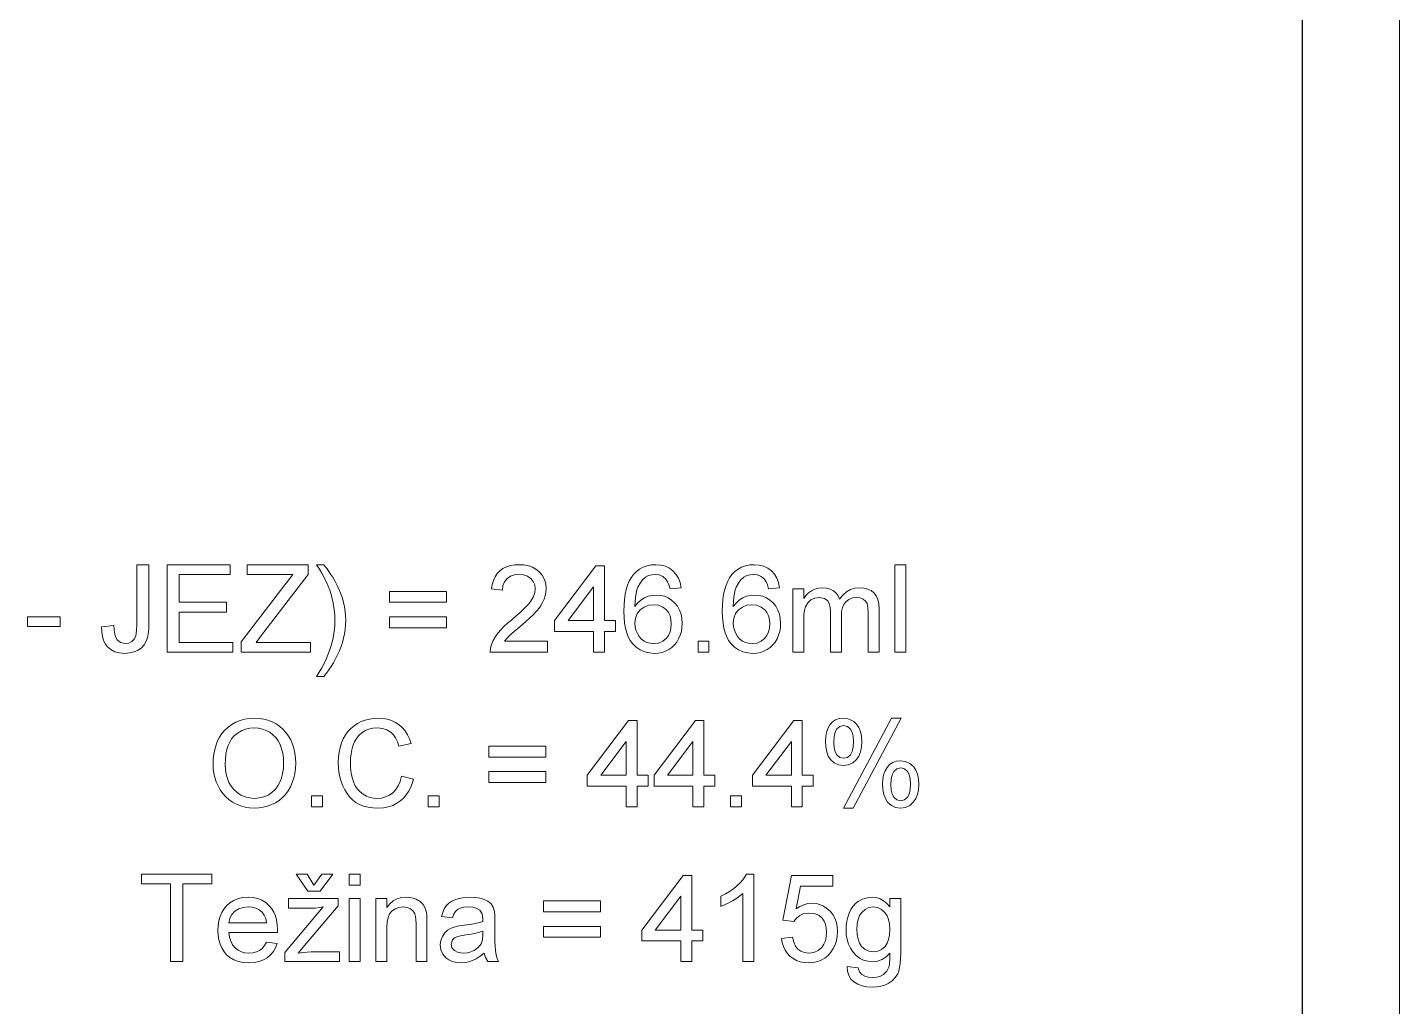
# Model space of a CAD drawing. Extents: x 0 to 297, y 0 to 562.
# Drawn here: x 226.4 to 297, y 49.7 to 100.1 of the extents above; entities that cross this region are included whole.
import ezdxf

# ---------------------------------------------------------------- set-up
doc = ezdxf.new("R2010")
doc.units = 0

msp = doc.modelspace()

# ---------------------------------------------------------------- linework, layer by layer
at = {"color": 7, "lineweight": 13}
msp.add_line((297, 0), (297, 420), dxfattribs=at)
at = {"color": 7, "lineweight": 30}
msp.add_line((292, 5), (292, 415), dxfattribs=at)
at = {"color": 7, "lineweight": 13}
for points in [[(230.22, 69.244), (230.845, 69.318), (230.862, 69.07), (230.897, 68.864), (230.948, 68.701), (231.016, 68.58), (231.197, 68.431), (231.438, 68.381), (231.622, 68.407), (231.78, 68.484), (231.901, 68.606), (231.978, 68.764), (232.008, 68.906), (232.026, 69.095), (232.032, 69.33), (232.032, 72.443), (232.657, 72.443), (232.657, 69.387), (232.649, 69.121), (232.624, 68.887), (232.582, 68.685), (232.523, 68.514), (232.415, 68.325), (232.273, 68.167), (232.096, 68.043), (231.891, 67.953), (231.662, 67.899), (231.411, 67.881), (231.136, 67.902), (230.896, 67.967), (230.69, 68.074), (230.518, 68.224), (230.407, 68.375), (230.321, 68.552), (230.262, 68.756), (230.228, 68.987)], [(233.595, 67.943), (233.595, 72.443), (236.845, 72.443), (236.845, 71.943), (234.22, 71.943), (234.22, 70.506), (236.657, 70.506), (236.657, 70.006), (234.22, 70.006), (234.22, 68.443), (236.97, 68.443), (236.97, 67.943)], [(237.407, 67.943), (237.407, 68.465), (239.649, 71.398), (239.8, 71.596), (239.94, 71.778), (240.067, 71.943), (237.72, 71.943), (237.72, 72.443), (240.845, 72.443), (240.845, 71.943), (238.404, 68.752), (238.169, 68.443), (240.97, 68.443), (240.97, 67.943)], [(241.657, 66.693), (241.282, 66.693), (241.421, 66.914), (241.549, 67.135), (241.665, 67.356), (241.771, 67.577), (241.865, 67.798), (241.948, 68.019), (242.02, 68.241), (242.081, 68.462), (242.131, 68.683), (242.17, 68.904), (242.198, 69.126), (242.214, 69.347), (242.22, 69.568), (242.214, 69.793), (242.198, 70.017), (242.171, 70.24), (242.134, 70.463), (242.085, 70.685), (242.027, 70.907), (241.957, 71.124), (241.878, 71.337), (241.787, 71.546), (241.728, 71.668), (241.648, 71.819), (241.547, 71.998), (241.425, 72.207), (241.282, 72.443), (241.657, 72.443), (241.821, 72.229), (241.972, 72.014), (242.111, 71.799), (242.237, 71.583), (242.35, 71.368), (242.45, 71.152), (242.538, 70.936), (242.613, 70.717), (242.674, 70.494), (242.721, 70.268), (242.755, 70.039), (242.776, 69.807), (242.782, 69.571), (242.776, 69.342), (242.756, 69.114), (242.722, 68.889), (242.675, 68.666), (242.615, 68.445), (242.541, 68.226), (242.454, 68.01), (242.358, 67.798), (242.255, 67.595), (242.147, 67.399), (242.033, 67.211), (241.914, 67.03), (241.788, 66.858)], [(253.157, 68.506), (253.157, 67.943), (250.22, 67.943), (250.232, 68.144), (250.281, 68.337), (250.367, 68.543), (250.482, 68.745), (250.626, 68.942), (250.759, 69.094), (250.92, 69.255), (251.109, 69.426), (251.327, 69.606), (251.554, 69.803), (251.754, 69.984), (251.928, 70.15), (252.075, 70.3), (252.196, 70.435), (252.29, 70.554), (252.424, 70.775), (252.505, 70.991), (252.532, 71.202), (252.507, 71.4), (252.43, 71.575), (252.303, 71.729), (252.134, 71.848), (251.935, 71.92), (251.705, 71.943), (251.463, 71.92), (251.255, 71.848), (251.082, 71.728), (250.951, 71.566), (250.872, 71.367), (250.845, 71.131), (250.282, 71.193), (250.318, 71.426), (250.379, 71.635), (250.465, 71.821), (250.577, 71.984), (250.714, 72.124), (250.873, 72.239), (251.053, 72.328), (251.254, 72.392), (251.475, 72.431), (251.717, 72.443), (251.961, 72.429), (252.184, 72.386), (252.385, 72.315), (252.565, 72.215), (252.724, 72.086), (252.886, 71.897), (253.002, 71.686), (253.072, 71.454), (253.095, 71.2), (253.084, 71.022), (253.05, 70.846), (252.994, 70.672), (252.912, 70.496), (252.801, 70.314), (252.66, 70.126), (252.553, 70.003), (252.419, 69.864), (252.258, 69.708), (252.07, 69.537), (251.855, 69.349), (251.63, 69.162), (251.448, 69.008), (251.307, 68.886), (251.209, 68.797), (251.067, 68.652), (250.953, 68.506)], [(255.532, 67.943), (255.532, 69.006), (253.532, 69.006), (253.532, 69.568), (255.657, 72.381), (256.095, 72.381), (256.095, 69.568), (256.657, 69.568), (256.657, 69.006), (256.095, 69.006), (256.095, 67.943)], [(260.032, 71.256), (259.47, 71.193), (259.413, 71.402), (259.343, 71.568), (259.259, 71.693), (259.096, 71.832), (258.91, 71.916), (258.7, 71.943), (258.526, 71.928), (258.36, 71.883), (258.2, 71.807), (258.054, 71.671), (257.926, 71.499), (257.816, 71.291), (257.76, 71.142), (257.717, 70.968), (257.685, 70.767), (257.666, 70.54), (257.657, 70.286), (257.801, 70.47), (257.965, 70.62), (258.149, 70.734), (258.345, 70.816), (258.548, 70.865), (258.757, 70.881), (258.973, 70.865), (259.176, 70.816), (259.365, 70.734), (259.541, 70.62), (259.704, 70.474), (259.845, 70.301), (259.954, 70.11), (260.032, 69.899), (260.079, 69.67), (260.095, 69.421), (260.083, 69.213), (260.049, 69.012), (259.991, 68.819), (259.91, 68.633), (259.809, 68.461), (259.691, 68.311), (259.556, 68.182), (259.403, 68.075), (259.237, 67.99), (259.059, 67.929), (258.871, 67.893), (258.672, 67.881), (258.403, 67.901), (258.155, 67.962), (257.928, 68.063), (257.721, 68.204), (257.535, 68.385), (257.418, 68.543), (257.319, 68.727), (257.238, 68.938), (257.176, 69.175), (257.131, 69.439), (257.104, 69.73), (257.095, 70.048), (257.102, 70.361), (257.125, 70.651), (257.164, 70.92), (257.217, 71.166), (257.286, 71.391), (257.37, 71.593), (257.469, 71.773), (257.584, 71.932), (257.735, 72.088), (257.902, 72.216), (258.086, 72.315), (258.286, 72.387), (258.502, 72.429), (258.735, 72.443), (258.993, 72.424), (259.226, 72.365), (259.435, 72.266), (259.619, 72.128), (259.774, 71.955), (259.895, 71.752), (259.981, 71.519)], [(265.095, 71.256), (264.532, 71.193), (264.476, 71.402), (264.406, 71.568), (264.321, 71.693), (264.159, 71.832), (263.972, 71.916), (263.763, 71.943), (263.589, 71.928), (263.422, 71.883), (263.263, 71.807), (263.117, 71.671), (262.989, 71.499), (262.878, 71.291), (262.823, 71.142), (262.78, 70.968), (262.748, 70.767), (262.728, 70.54), (262.72, 70.286), (262.864, 70.47), (263.028, 70.62), (263.211, 70.734), (263.408, 70.816), (263.61, 70.865), (263.819, 70.881), (264.035, 70.865), (264.238, 70.816), (264.428, 70.734), (264.604, 70.62), (264.767, 70.474), (264.907, 70.301), (265.017, 70.11), (265.095, 69.899), (265.142, 69.67), (265.157, 69.421), (265.146, 69.213), (265.111, 69.012), (265.054, 68.819), (264.973, 68.633), (264.872, 68.461), (264.754, 68.311), (264.618, 68.182), (264.466, 68.075), (264.299, 67.99), (264.122, 67.929), (263.934, 67.893), (263.734, 67.881), (263.466, 67.901), (263.218, 67.962), (262.99, 68.063), (262.784, 68.204), (262.597, 68.385), (262.481, 68.543), (262.382, 68.727), (262.301, 68.938), (262.238, 69.175), (262.193, 69.439), (262.166, 69.73), (262.157, 70.048), (262.165, 70.361), (262.188, 70.651), (262.226, 70.92), (262.28, 71.166), (262.348, 71.391), (262.433, 71.593), (262.532, 71.773), (262.647, 71.932), (262.797, 72.088), (262.965, 72.216), (263.148, 72.315), (263.348, 72.387), (263.565, 72.429), (263.798, 72.443), (264.055, 72.424), (264.288, 72.365), (264.497, 72.266), (264.682, 72.128), (264.837, 71.955), (264.957, 71.752), (265.043, 71.519)], [(271.032, 67.943), (271.032, 72.443), (271.595, 72.443), (271.595, 67.943)], [(255.532, 69.568), (255.532, 71.305), (254.221, 69.568)], [(247.97, 70.506), (245.032, 70.506), (245.032, 71.068), (247.97, 71.068)], [(265.782, 67.943), (265.782, 71.193), (266.345, 71.193), (266.345, 70.704), (266.455, 70.859), (266.587, 70.993), (266.74, 71.105), (266.913, 71.189), (267.1, 71.239), (267.302, 71.256), (267.522, 71.239), (267.714, 71.187), (267.878, 71.1), (268.013, 70.983), (268.118, 70.838), (268.194, 70.665), (268.359, 70.878), (268.543, 71.043), (268.746, 71.161), (268.967, 71.232), (269.207, 71.256), (269.437, 71.239), (269.639, 71.189), (269.812, 71.106), (269.958, 70.989), (270.072, 70.837), (270.154, 70.65), (270.203, 70.426), (270.22, 70.167), (270.22, 67.943), (269.657, 67.943), (269.657, 69.967), (269.644, 70.247), (269.604, 70.437), (269.528, 70.566), (269.409, 70.668), (269.256, 70.734), (269.078, 70.756), (268.863, 70.731), (268.673, 70.656), (268.509, 70.531), (268.41, 70.401), (268.339, 70.238), (268.297, 70.041), (268.282, 69.81), (268.282, 67.943), (267.72, 67.943), (267.72, 70.03), (267.705, 70.252), (267.66, 70.433), (267.586, 70.574), (267.409, 70.711), (267.147, 70.756), (266.924, 70.726), (266.718, 70.635), (266.549, 70.486), (266.433, 70.281), (266.384, 70.103), (266.355, 69.879), (266.345, 69.609), (266.345, 67.943)], [(257.657, 69.434), (257.672, 69.251), (257.714, 69.073), (257.786, 68.901), (257.881, 68.745), (257.995, 68.616), (258.129, 68.514), (258.28, 68.44), (258.447, 68.396), (258.629, 68.381), (258.88, 68.411), (259.097, 68.503), (259.281, 68.656), (259.391, 68.806), (259.47, 68.98), (259.517, 69.179), (259.532, 69.403), (259.517, 69.618), (259.47, 69.809), (259.393, 69.976), (259.285, 70.119), (259.099, 70.265), (258.873, 70.352), (258.607, 70.381), (258.356, 70.352), (258.131, 70.265), (257.934, 70.119), (257.78, 69.927), (257.688, 69.698)], [(262.72, 69.434), (262.734, 69.251), (262.777, 69.073), (262.848, 68.901), (262.943, 68.745), (263.058, 68.616), (263.192, 68.514), (263.343, 68.44), (263.509, 68.396), (263.692, 68.381), (263.942, 68.411), (264.16, 68.503), (264.344, 68.656), (264.454, 68.806), (264.532, 68.98), (264.579, 69.179), (264.595, 69.403), (264.579, 69.618), (264.533, 69.809), (264.456, 69.976), (264.347, 70.119), (264.162, 70.265), (263.936, 70.352), (263.669, 70.381), (263.418, 70.352), (263.194, 70.265), (262.996, 70.119), (262.843, 69.927), (262.751, 69.698)], [(226.407, 69.256), (226.407, 69.756), (228.095, 69.756), (228.095, 69.256)], [(247.97, 69.193), (245.032, 69.193), (245.032, 69.756), (247.97, 69.756)], [(260.907, 67.943), (260.907, 68.506), (261.47, 68.506), (261.47, 67.943)], [(235.96, 62.172), (235.969, 62.443), (235.997, 62.699), (236.044, 62.939), (236.109, 63.165), (236.192, 63.375), (236.294, 63.57), (236.415, 63.75), (236.554, 63.915), (236.731, 64.082), (236.922, 64.223), (237.127, 64.339), (237.346, 64.429), (237.579, 64.493), (237.827, 64.532), (238.088, 64.544), (238.329, 64.533), (238.561, 64.497), (238.783, 64.438), (238.995, 64.355), (239.197, 64.248), (239.386, 64.121), (239.555, 63.975), (239.706, 63.81), (239.838, 63.626), (239.951, 63.424), (240.044, 63.207), (240.117, 62.978), (240.169, 62.738), (240.2, 62.487), (240.21, 62.224), (240.199, 61.958), (240.166, 61.703), (240.112, 61.46), (240.035, 61.228), (239.937, 61.008), (239.819, 60.804), (239.682, 60.62), (239.528, 60.458), (239.355, 60.316), (239.164, 60.195), (238.961, 60.096), (238.752, 60.019), (238.536, 59.964), (238.314, 59.93), (238.085, 59.919), (237.839, 59.932), (237.604, 59.968), (237.38, 60.029), (237.166, 60.114), (236.963, 60.224), (236.775, 60.355), (236.606, 60.504), (236.456, 60.67), (236.326, 60.854), (236.214, 61.057), (236.123, 61.27), (236.052, 61.488), (236.001, 61.712), (235.97, 61.94)], [(245.648, 61.561), (246.273, 61.412), (246.204, 61.179), (246.118, 60.965), (246.017, 60.77), (245.9, 60.595), (245.766, 60.439), (245.616, 60.302), (245.418, 60.164), (245.204, 60.057), (244.972, 59.981), (244.724, 59.935), (244.458, 59.919), (244.185, 59.931), (243.933, 59.966), (243.703, 60.025), (243.493, 60.108), (243.305, 60.214), (243.136, 60.342), (242.984, 60.492), (242.849, 60.662), (242.731, 60.854), (242.63, 61.066), (242.546, 61.293), (242.481, 61.526), (242.435, 61.766), (242.407, 62.012), (242.398, 62.265), (242.408, 62.538), (242.439, 62.796), (242.491, 63.04), (242.563, 63.269), (242.656, 63.484), (242.768, 63.682), (242.897, 63.86), (243.044, 64.018), (243.209, 64.156), (243.391, 64.274), (243.585, 64.372), (243.787, 64.447), (243.997, 64.501), (244.215, 64.534), (244.44, 64.544), (244.691, 64.531), (244.925, 64.49), (245.144, 64.422), (245.346, 64.326), (245.531, 64.204), (245.697, 64.056), (245.842, 63.887), (245.965, 63.695), (246.067, 63.481), (246.148, 63.246), (245.523, 63.108), (245.442, 63.336), (245.345, 63.531), (245.232, 63.692), (245.102, 63.821), (244.903, 63.945), (244.672, 64.02), (244.409, 64.044), (244.179, 64.029), (243.968, 63.982), (243.778, 63.905), (243.607, 63.796), (243.457, 63.662), (243.332, 63.506), (243.231, 63.329), (243.153, 63.13), (243.096, 62.92), (243.055, 62.706), (243.031, 62.489), (243.023, 62.269), (243.029, 62.046), (243.048, 61.834), (243.08, 61.634), (243.124, 61.446), (243.181, 61.269), (243.272, 61.069), (243.384, 60.896), (243.518, 60.75), (243.674, 60.631), (243.845, 60.538), (244.023, 60.472), (244.208, 60.433), (244.4, 60.419), (244.627, 60.437), (244.837, 60.491), (245.029, 60.581), (245.202, 60.707), (245.354, 60.868), (245.478, 61.064), (245.576, 61.295)], [(257.21, 59.982), (257.21, 61.044), (255.21, 61.044), (255.21, 61.607), (257.335, 64.419), (257.773, 64.419), (257.773, 61.607), (258.335, 61.607), (258.335, 61.044), (257.773, 61.044), (257.773, 59.982)], [(260.648, 59.982), (260.648, 61.044), (258.648, 61.044), (258.648, 61.607), (260.773, 64.419), (261.21, 64.419), (261.21, 61.607), (261.773, 61.607), (261.773, 61.044), (261.21, 61.044), (261.21, 59.982)], [(265.71, 59.982), (265.71, 61.044), (263.71, 61.044), (263.71, 61.607), (265.835, 64.419), (266.273, 64.419), (266.273, 61.607), (266.835, 61.607), (266.835, 61.044), (266.273, 61.044), (266.273, 59.982)], [(267.46, 63.359), (267.475, 63.596), (267.519, 63.815), (267.593, 64.016), (267.696, 64.198), (267.828, 64.35), (267.986, 64.458), (268.17, 64.523), (268.381, 64.544), (268.579, 64.525), (268.758, 64.467), (268.92, 64.37), (269.065, 64.235), (269.183, 64.062), (269.267, 63.852), (269.318, 63.606), (269.335, 63.324), (269.318, 63.048), (269.267, 62.806), (269.181, 62.598), (269.062, 62.423), (268.865, 62.247), (268.64, 62.142), (268.387, 62.107), (268.137, 62.142), (267.916, 62.245), (267.725, 62.418), (267.609, 62.594), (267.526, 62.809), (267.477, 63.064)], [(268.4, 59.919), (270.87, 64.544), (271.358, 64.544), (268.886, 59.919)], [(236.585, 62.165), (236.597, 61.904), (236.633, 61.662), (236.692, 61.439), (236.775, 61.236), (236.881, 61.051), (237.012, 60.886), (237.191, 60.718), (237.388, 60.587), (237.602, 60.494), (237.833, 60.438), (238.082, 60.419), (238.335, 60.438), (238.569, 60.495), (238.785, 60.589), (238.982, 60.721), (239.161, 60.891), (239.291, 61.059), (239.397, 61.249), (239.479, 61.461), (239.538, 61.695), (239.573, 61.951), (239.585, 62.229), (239.574, 62.494), (239.54, 62.742), (239.483, 62.972), (239.404, 63.186), (239.303, 63.378), (239.181, 63.548), (239.038, 63.695), (238.874, 63.819), (238.694, 63.918), (238.504, 63.988), (238.303, 64.03), (238.091, 64.044), (237.851, 64.027), (237.625, 63.975), (237.413, 63.888), (237.215, 63.767), (237.03, 63.611), (236.912, 63.476), (236.812, 63.316), (236.73, 63.133), (236.667, 62.927), (236.621, 62.696), (236.594, 62.442)], [(268.396, 64.169), (268.2, 64.123), (268.04, 63.984), (267.961, 63.826), (267.913, 63.598), (267.898, 63.301), (267.914, 63.03), (267.961, 62.818), (268.041, 62.666), (268.202, 62.528), (268.396, 62.482), (268.594, 62.528), (268.755, 62.667), (268.834, 62.825), (268.882, 63.052), (268.898, 63.346), (268.882, 63.619), (268.834, 63.832), (268.754, 63.985), (268.593, 64.123)], [(253.085, 62.544), (250.148, 62.544), (250.148, 63.107), (253.085, 63.107)], [(257.21, 61.607), (257.21, 63.343), (255.899, 61.607)], [(260.648, 61.607), (260.648, 63.343), (259.336, 61.607)], [(265.71, 61.607), (265.71, 63.343), (264.399, 61.607)], [(270.398, 61.171), (270.412, 61.41), (270.457, 61.63), (270.53, 61.831), (270.633, 62.013), (270.765, 62.163), (270.923, 62.271), (271.108, 62.335), (271.32, 62.357), (271.579, 62.322), (271.807, 62.219), (272.003, 62.047), (272.121, 61.874), (272.205, 61.665), (272.256, 61.419), (272.273, 61.136), (272.256, 60.861), (272.204, 60.618), (272.119, 60.41), (272, 60.235), (271.803, 60.06), (271.578, 59.954), (271.323, 59.919), (271.073, 59.954), (270.853, 60.058), (270.662, 60.232), (270.546, 60.408), (270.464, 60.624), (270.414, 60.878)], [(253.085, 61.232), (250.148, 61.232), (250.148, 61.794), (253.085, 61.794)], [(271.335, 61.982), (271.137, 61.936), (270.977, 61.796), (270.898, 61.638), (270.851, 61.41), (270.835, 61.114), (270.851, 60.844), (270.899, 60.633), (270.979, 60.48), (271.139, 60.341), (271.332, 60.294), (271.532, 60.341), (271.693, 60.48), (271.772, 60.638), (271.819, 60.864), (271.835, 61.159), (271.819, 61.432), (271.771, 61.645), (271.692, 61.798), (271.531, 61.936)], [(241.023, 59.982), (241.023, 60.544), (241.585, 60.544), (241.585, 59.982)], [(247.023, 59.982), (247.023, 60.544), (247.585, 60.544), (247.585, 59.982)], [(262.585, 59.982), (262.585, 60.544), (263.148, 60.544), (263.148, 59.982)], [(233.773, 52.02), (233.773, 56.02), (232.273, 56.02), (232.273, 56.52), (235.898, 56.52), (235.898, 56.02), (234.398, 56.02), (234.398, 52.02)], [(241.148, 55.958), (241.554, 56.52), (242.116, 56.52), (241.46, 55.645), (240.835, 55.645), (240.241, 56.52), (240.804, 56.52)], [(242.96, 55.958), (242.96, 56.52), (243.523, 56.52), (243.523, 55.958)], [(263.773, 52.02), (263.21, 52.02), (263.21, 55.527), (263.061, 55.401), (262.883, 55.274), (262.677, 55.148), (262.465, 55.032), (262.268, 54.937), (262.085, 54.863), (262.085, 55.395), (262.314, 55.51), (262.527, 55.635), (262.726, 55.772), (262.91, 55.921), (263.074, 56.075), (263.212, 56.226), (263.324, 56.374), (263.41, 56.52), (263.773, 56.52)], [(260.023, 52.02), (260.023, 53.083), (258.023, 53.083), (258.023, 53.645), (260.148, 56.458), (260.585, 56.458), (260.585, 53.645), (261.148, 53.645), (261.148, 53.083), (260.585, 53.083), (260.585, 52.02)], [(265.21, 53.208), (265.773, 53.27), (265.831, 53.023), (265.922, 52.82), (266.046, 52.662), (266.201, 52.549), (266.388, 52.481), (266.607, 52.458), (266.873, 52.49), (267.097, 52.588), (267.28, 52.751), (267.386, 52.909), (267.462, 53.092), (267.507, 53.298), (267.523, 53.528), (267.508, 53.746), (267.466, 53.94), (267.394, 54.109), (267.295, 54.254), (267.117, 54.402), (266.89, 54.491), (266.611, 54.52), (266.351, 54.49), (266.139, 54.399), (265.969, 54.259), (265.835, 54.083), (265.273, 54.145), (265.71, 56.458), (267.835, 56.458), (267.835, 55.895), (266.174, 55.895), (265.959, 54.731), (266.153, 54.858), (266.351, 54.948), (266.555, 55.002), (266.763, 55.02), (266.979, 55.004), (267.18, 54.955), (267.368, 54.873), (267.542, 54.759), (267.702, 54.612), (267.84, 54.439), (267.947, 54.247), (268.024, 54.037), (268.07, 53.809), (268.085, 53.561), (268.071, 53.323), (268.03, 53.099), (267.962, 52.888), (267.866, 52.689), (267.742, 52.505), (267.595, 52.338), (267.43, 52.201), (267.249, 52.095), (267.051, 52.019), (266.836, 51.973), (266.604, 51.958), (266.376, 51.972), (266.165, 52.013), (265.972, 52.081), (265.796, 52.177), (265.638, 52.3), (265.501, 52.446), (265.39, 52.61), (265.304, 52.791), (265.244, 52.991)], [(238.703, 53.02), (239.255, 52.958), (239.171, 52.733), (239.059, 52.536), (238.916, 52.364), (238.745, 52.22), (238.546, 52.105), (238.321, 52.023), (238.07, 51.974), (237.793, 51.958), (237.514, 51.975), (237.258, 52.028), (237.027, 52.115), (236.82, 52.237), (236.637, 52.394), (236.507, 52.55), (236.4, 52.724), (236.317, 52.919), (236.258, 53.132), (236.222, 53.365), (236.21, 53.618), (236.222, 53.879), (236.258, 54.121), (236.318, 54.341), (236.402, 54.542), (236.51, 54.722), (236.642, 54.883), (236.825, 55.045), (237.028, 55.171), (237.252, 55.261), (237.497, 55.315), (237.762, 55.333), (238.018, 55.315), (238.256, 55.263), (238.473, 55.175), (238.672, 55.053), (238.85, 54.895), (238.979, 54.74), (239.085, 54.564), (239.167, 54.369), (239.226, 54.154), (239.261, 53.919), (239.273, 53.665), (239.27, 53.52), (236.773, 53.52), (236.805, 53.278), (236.868, 53.066), (236.963, 52.884), (237.09, 52.732), (237.242, 52.612), (237.412, 52.526), (237.599, 52.475), (237.804, 52.458), (238.006, 52.473), (238.187, 52.518), (238.347, 52.592), (238.486, 52.699), (238.605, 52.842)], [(239.648, 52.02), (239.648, 52.491), (241.623, 54.833), (241.416, 54.798), (241.226, 54.777), (241.053, 54.77), (239.835, 54.77), (239.835, 55.27), (242.398, 55.27), (242.398, 54.898), (240.662, 52.841), (240.339, 52.458), (240.572, 52.493), (240.796, 52.513), (241.01, 52.52), (242.46, 52.52), (242.46, 52.02)], [(242.96, 52.02), (242.96, 55.27), (243.523, 55.27), (243.523, 52.02)], [(244.335, 52.02), (244.335, 55.27), (244.898, 55.27), (244.898, 54.809), (245.048, 54.998), (245.222, 55.144), (245.421, 55.249), (245.644, 55.312), (245.892, 55.333), (246.075, 55.321), (246.249, 55.286), (246.412, 55.227), (246.619, 55.106), (246.766, 54.952), (246.866, 54.765), (246.931, 54.546), (246.947, 54.419), (246.957, 54.241), (246.96, 54.013), (246.96, 52.02), (246.398, 52.02), (246.398, 53.974), (246.391, 54.177), (246.37, 54.343), (246.335, 54.472), (246.248, 54.62), (246.113, 54.735), (245.939, 54.808), (245.738, 54.833), (245.52, 54.808), (245.323, 54.735), (245.147, 54.612), (245.038, 54.477), (244.96, 54.292), (244.913, 54.058), (244.898, 53.774), (244.898, 52.02)], [(249.898, 52.458), (249.691, 52.293), (249.494, 52.164), (249.307, 52.071), (249.12, 52.008), (248.924, 51.97), (248.72, 51.958), (248.476, 51.974), (248.263, 52.023), (248.079, 52.104), (247.925, 52.218), (247.771, 52.408), (247.678, 52.63), (247.648, 52.884), (247.674, 53.111), (247.753, 53.317), (247.874, 53.494), (248.027, 53.632), (248.208, 53.737), (248.41, 53.812), (248.607, 53.854), (248.883, 53.894), (249.184, 53.936), (249.443, 53.981), (249.659, 54.03), (249.832, 54.083), (249.835, 54.217), (249.798, 54.484), (249.686, 54.659), (249.529, 54.756), (249.329, 54.814), (249.085, 54.833), (248.858, 54.819), (248.675, 54.778), (248.535, 54.709), (248.427, 54.605), (248.339, 54.459), (248.273, 54.27), (247.71, 54.333), (247.77, 54.549), (247.852, 54.735), (247.954, 54.891), (248.084, 55.022), (248.248, 55.131), (248.445, 55.218), (248.612, 55.268), (248.792, 55.304), (248.985, 55.326), (249.191, 55.333), (249.453, 55.322), (249.681, 55.289), (249.873, 55.234), (250.101, 55.122), (250.259, 54.984), (250.365, 54.814), (250.433, 54.604), (250.453, 54.41), (250.46, 54.112), (250.46, 53.414), (250.462, 53.08), (250.469, 52.809), (250.481, 52.601), (250.498, 52.456), (250.554, 52.234), (250.648, 52.02), (250.085, 52.02), (249.965, 52.223)], [(255.898, 54.583), (252.96, 54.583), (252.96, 55.145), (255.898, 55.145)], [(260.023, 53.645), (260.023, 55.382), (258.711, 53.645)], [(268.585, 51.77), (269.148, 51.708), (269.21, 51.499), (269.33, 51.356), (269.481, 51.274), (269.664, 51.224), (269.879, 51.208), (270.11, 51.224), (270.303, 51.274), (270.458, 51.356), (270.628, 51.535), (270.734, 51.772), (270.757, 51.921), (270.77, 52.149), (270.773, 52.458), (270.585, 52.266), (270.377, 52.13), (270.146, 52.048), (269.894, 52.02), (269.644, 52.04), (269.418, 52.097), (269.215, 52.194), (269.036, 52.329), (268.881, 52.502), (268.752, 52.703), (268.652, 52.919), (268.58, 53.15), (268.537, 53.396), (268.523, 53.658), (268.533, 53.885), (268.563, 54.104), (268.613, 54.313), (268.683, 54.514), (268.773, 54.699), (268.88, 54.861), (269.006, 55.002), (269.15, 55.119), (269.365, 55.238), (269.604, 55.309), (269.866, 55.333), (270.079, 55.313), (270.275, 55.253), (270.456, 55.153), (270.622, 55.013), (270.773, 54.833), (270.773, 55.27), (271.335, 55.27), (271.335, 52.465), (271.329, 52.179), (271.31, 51.929), (271.28, 51.714), (271.236, 51.535), (271.181, 51.391), (271.058, 51.195), (270.895, 51.029), (270.692, 50.891), (270.515, 50.811), (270.319, 50.754), (270.103, 50.719), (269.868, 50.708), (269.592, 50.724), (269.344, 50.774), (269.123, 50.857), (268.93, 50.972), (268.775, 51.122), (268.665, 51.304), (268.602, 51.521)], [(236.773, 54.02), (238.71, 54.02), (238.668, 54.239), (238.594, 54.417), (238.487, 54.556), (238.337, 54.677), (238.165, 54.764), (237.973, 54.816), (237.759, 54.833), (237.504, 54.808), (237.277, 54.735), (237.078, 54.612), (236.921, 54.448), (236.82, 54.251)], [(269.085, 53.697), (269.1, 53.411), (269.145, 53.167), (269.22, 52.964), (269.325, 52.802), (269.499, 52.646), (269.7, 52.552), (269.928, 52.52), (270.154, 52.551), (270.354, 52.645), (270.529, 52.801), (270.636, 52.961), (270.712, 53.16), (270.757, 53.4), (270.773, 53.68), (270.757, 53.948), (270.71, 54.181), (270.632, 54.379), (270.522, 54.542), (270.344, 54.704), (270.143, 54.801), (269.919, 54.833), (269.699, 54.801), (269.502, 54.706), (269.328, 54.547), (269.222, 54.386), (269.146, 54.191), (269.1, 53.962)], [(255.898, 53.27), (252.96, 53.27), (252.96, 53.833), (255.898, 53.833)], [(249.835, 53.583), (249.671, 53.531), (249.471, 53.483), (249.235, 53.439), (248.962, 53.399), (248.68, 53.353), (248.495, 53.302), (248.374, 53.235), (248.284, 53.143), (248.21, 52.912), (248.25, 52.734), (248.372, 52.588), (248.571, 52.49), (248.845, 52.458), (249.043, 52.473), (249.226, 52.517), (249.394, 52.591), (249.602, 52.743), (249.746, 52.933), (249.811, 53.133), (249.832, 53.408)]]:
    msp.add_lwpolyline(points, close=True, dxfattribs=at)

doc.saveas('drawing.dxf')
